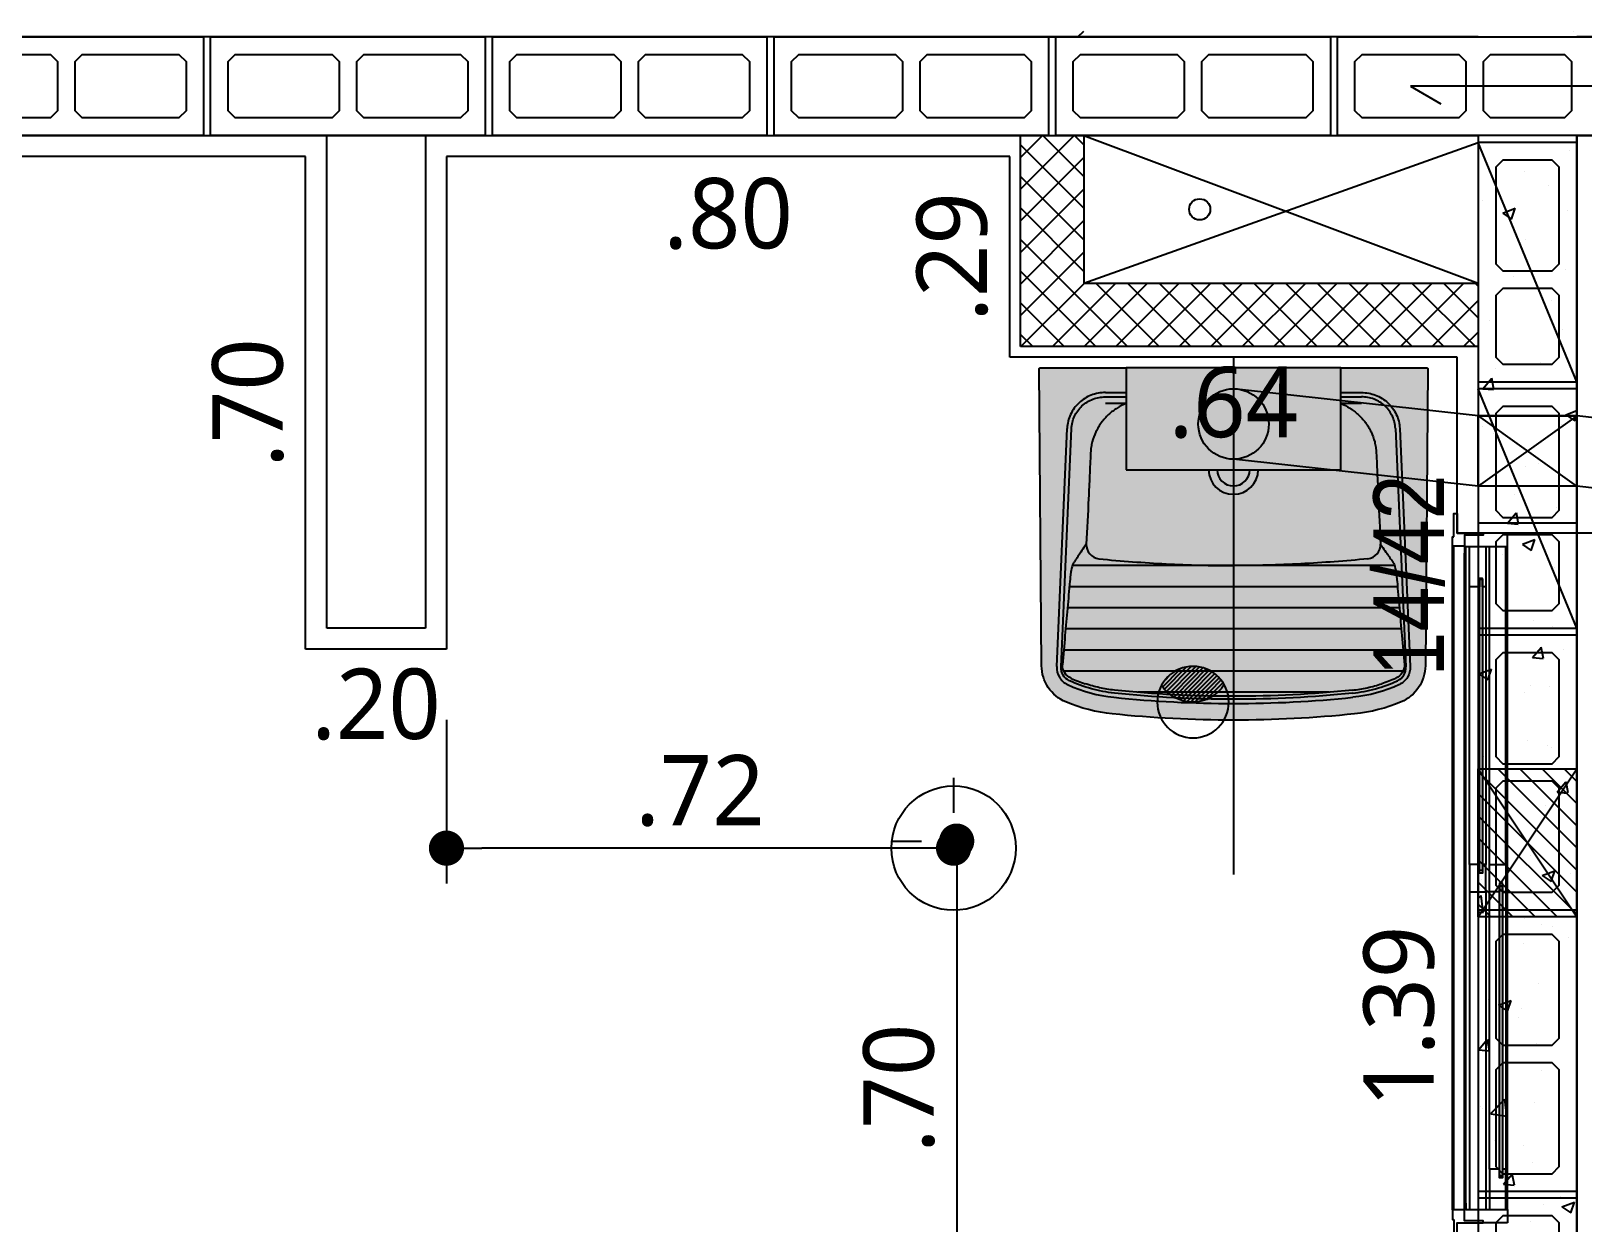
# Model space of a CAD drawing. Header units: millimetres. Extents: x -16.5 to 79.8, y -29.3 to 65.7.
# Drawn here: x 8.725 to 10.929, y -1.615 to 0.078 of the extents above; entities that cross this region are included whole.
import ezdxf

# ---------------------------------------------------------------- set-up
doc = ezdxf.new("R2010")
doc.units = ezdxf.units.MM
doc.header["$LTSCALE"] = 20
doc.header["$PDMODE"] = 35
doc.linetypes.add('HIDDEN', pattern=[0.375, 0.25, -0.125])
for name, color, linetype in [('00 - ARQ-STA - FOLHA', 5, 'Continuous'), ('ARQ-STA - COTAS_ALVENARIA', 1, 'Continuous'), ('ARQ-STA - JANELAS', 4, 'Continuous'), ('ARQ-STA - MOBILIÁRIO_GERAL', 251, 'Continuous'), ('ARQ-STA - REVESTIMENTOS', 4, 'Continuous'), ('ARQ-STA - SHAFTS_E_ENCHIMENTOS', 1, 'Continuous'), ('ARQ-STA - SHAFTS_E_ENCHIMENTOS_NOMENCLATURA', 1, 'Continuous'), ('ESTRUTURA - ARQ-STA - ALVENARIA_ESTRUTURAL', 5, 'Continuous'), ('ESTRUTURA - ARQ-STA - ALVENARIA_NÃO_ESTRUTURAL', 2, 'Continuous'), ('ESTRUTURA - ARQ-STA - BLOCOS_ESTRUTURAIS', 250, 'Continuous'), ('ESTRUTURA - ARQ-STA - DRYWALL', 1, 'Continuous'), ('ESTRUTURA - ARQ-STA - VIGAS', 4, 'HIDDEN'), ('HIDRÁULICA - ARQ-STA - HIDRÁULICA', 150, 'Continuous'), ('MS-L1A-3-ARQ-EXE-TOC-XREF-F02-TER-PLANTA-R00$0$ARQ-STA - JANELAS', 4, 'Continuous')]:
    doc.layers.add(name, color=color, linetype=linetype)
doc.styles.add('COTAS', font='segoeuil.ttf')
doc.styles.add('PADRÃO', font='ARIALN.TTF')
doc.dimstyles.new('ARQ-ALV 1-50', dxfattribs={"dimscale": 0.5, "dimtxt": 0.2, "dimasz": 0.1, "dimexe": 0.1, "dimexo": 0.2, "dimgap": 0.06, "dimtad": 1, "dimzin": 4, "dimdsep": 46, "dimtxsty": 'COTAS', "dimblk": 'DOT', "dimcen": 0.9, "dimclrd": 250, "dimclre": 250, "dimclrt": 1, "dimadec": 0, "dimazin": 0, "dimtfac": 1, "dimtix": 1, "dimtmove": 1, "dimatfit": 3, "dimldrblk": 'OPEN90', "dimfxl": 0, "dimarcsym": 0})

# ---------------------------------------------------------------- blocks, each defined once
blk = doc.blocks.new('MS - L1A - PRE - TOB - TIPO_1_AO_16 - MOBILIÁRIO - LAYOUT_GERAL')
at = {"layer": 'ARQ-STA - MOBILIÁRIO_GERAL'}
h = blk.add_hatch(color=255, dxfattribs=at)
h.dxf.hatch_style = 1
h.paths.add_polyline_path([(3330.3366, 1270.3879, 0.299367), (3330.3711, 1270.3364, 0.073835), (3330.4371, 1270.3195, 0.052168), (3330.7811, 1270.3195, 0.073835), (3330.8471, 1270.3364, 0.299367), (3330.8816, 1270.3879), (3330.8851, 1270.8092, 0.416631), (3330.883, 1270.8112), (3330.3352, 1270.8112, 0.416631), (3330.3331, 1270.8092)])
at = {"layer": 'ARQ-STA - MOBILIÁRIO_GERAL', "linetype": 'HIDDEN', "ltscale": 0.2}
blk.add_line((3330.6091, 1270.8262), (3330.6091, 1270.0912), dxfattribs=at)
at = {"layer": 'ARQ-STA - MOBILIÁRIO_GERAL'}
for p, q in [((3330.4273, 1270.776), (3330.4566, 1270.776)), ((3330.4273, 1270.7698), (3330.4566, 1270.7698)), ((3330.4273, 1270.7609), (3330.4566, 1270.7609)), ((3330.7616, 1270.776), (3330.7909, 1270.776)), ((3330.7616, 1270.7698), (3330.7909, 1270.7698)), ((3330.7616, 1270.7609), (3330.7909, 1270.7609)), ((3330.3582, 1270.3866), (3330.373, 1270.725)), ((3330.3643, 1270.3863), (3330.3791, 1270.7247)), ((3330.8391, 1270.7247), (3330.8539, 1270.3863)), ((3330.8452, 1270.725), (3330.86, 1270.3866)), ((3330.8379, 1270.5301), (3330.3803, 1270.5301)), ((3330.8421, 1270.5001), (3330.3761, 1270.5001)), ((3330.8448, 1270.4701), (3330.3734, 1270.4701)), ((3330.8474, 1270.4401), (3330.3708, 1270.4401)), ((3330.8501, 1270.4101), (3330.3681, 1270.4101)), ((3330.85, 1270.3801), (3330.3682, 1270.3801)), ((3330.7449, 1270.3501), (3330.4733, 1270.3501))]:
    blk.add_line(p, q, dxfattribs=at)
at = {"layer": 'ARQ-STA - MOBILIÁRIO_GERAL', "linetype": 'HIDDEN', "ltscale": 5}
for points in [[(3334.0766, 1271.0862), (3331.6723, 1271.0862, 0.198912), (3331.4956, 1271.013), (3331.2627, 1270.7801, -0.198912), (3331.1567, 1270.7362), (3331.0966, 1270.7428), (3330.9566, 1270.7428), (3330.6091, 1270.7813)], [(3334.0766, 1270.9862), (3331.6723, 1270.9862, 0.198912), (3331.5663, 1270.9423), (3331.3334, 1270.7094, -0.198912), (3331.1567, 1270.6362), (3331.0966, 1270.6428), (3330.9566, 1270.6428), (3330.6091, 1270.6813)]]:
    blk.add_lwpolyline(points, format="xyb", dxfattribs=at)
at = {"layer": 'ARQ-STA - MOBILIÁRIO_GERAL'}
blk.add_lwpolyline([(3330.7616, 1270.8112), (3330.8789, 1270.8112), (3330.883, 1270.8112, -0.416631), (3330.8851, 1270.8092), (3330.8816, 1270.3879, -0.299367), (3330.8471, 1270.3364, -0.073835), (3330.7811, 1270.3195, -0.052168), (3330.4371, 1270.3195, -0.073835), (3330.3711, 1270.3364, -0.299367), (3330.3366, 1270.3879), (3330.3331, 1270.8092, -0.416631), (3330.3352, 1270.8112), (3330.3393, 1270.8112), (3330.4566, 1270.8112)], format="xyb", dxfattribs=at)
at = {"layer": 'ARQ-STA - MOBILIÁRIO_GERAL', "linetype": 'HIDDEN', "ltscale": 0.2}
blk.add_lwpolyline([(3330.7616, 1270.8112), (3330.4566, 1270.8112), (3330.4566, 1270.6664), (3330.7616, 1270.6664)], close=True, dxfattribs=at)
blk.add_circle((3330.6092, 1270.7313), 0.05, dxfattribs=at)
at = {"layer": 'ARQ-STA - MOBILIÁRIO_GERAL'}
for radius, start, end in [(0.0352, 180.5225, 359.4775), (0.0233, 180.7913, 359.2087)]:
    blk.add_arc((3330.6091, 1270.6666), radius, start, end, dxfattribs=at)
for centre, major_axis, start_param, end_param in [((3330.4206, 1270.5598), (0.0171, -0.0116), 3.702014, 5.176402), ((3330.7976, 1270.5598), (-0.0171, -0.0116), 7.389968, 8.864356)]:
    blk.add_ellipse(centre, major_axis=major_axis, ratio=0.976387, start_param=start_param, end_param=end_param, dxfattribs=at)
at = {"layer": 'ARQ-STA - MOBILIÁRIO_GERAL', "extrusion": (0, 0, -1)}
for centre, major_axis, start_param, end_param in [((3330.3867, 1270.3884), (0.0174, -0.0111), 1.425261, 2.606198), ((3330.8315, 1270.3884), (-0.0174, -0.0111), -2.606198, -1.425261)]:
    blk.add_ellipse(centre, major_axis=major_axis, ratio=0.974341, start_param=start_param, end_param=end_param, dxfattribs=at)
at = {"layer": 'ARQ-STA - MOBILIÁRIO_GERAL'}
for points, knots in [([(3330.4273, 1270.776), (3330.4204, 1270.776), (3330.4135, 1270.7747), (3330.4008, 1270.7698), (3330.3948, 1270.7661), (3330.3873, 1270.7591), (3330.385, 1270.7565), (3330.381, 1270.7509), (3330.3792, 1270.748), (3330.3764, 1270.7418), (3330.3752, 1270.7385), (3330.3736, 1270.7318), (3330.3731, 1270.7284), (3330.373, 1270.725)], [0, 0, 0, 0, 0.25, 0.25, 0.5, 0.5, 0.625, 0.625, 0.75, 0.75, 0.875, 0.875, 1, 1, 1, 1]), ([(3330.3791, 1270.7247), (3330.3794, 1270.7308), (3330.3808, 1270.7368), (3330.3847, 1270.7451), (3330.3862, 1270.7477), (3330.3898, 1270.7526), (3330.3918, 1270.7549), (3330.3985, 1270.7611), (3330.4038, 1270.7644), (3330.4151, 1270.7687), (3330.4213, 1270.7698), (3330.4273, 1270.7698)], [0, 0, 0, 0, 0.25, 0.25, 0.375, 0.375, 0.5, 0.5, 0.75, 0.75, 1, 1, 1, 1]), ([(3330.4566, 1270.7603), (3330.4522, 1270.7585), (3330.448, 1270.7564), (3330.4397, 1270.7512), (3330.4355, 1270.7481), (3330.428, 1270.7411), (3330.4246, 1270.7373), (3330.4186, 1270.7292), (3330.4159, 1270.7247), (3330.4115, 1270.7155), (3330.4098, 1270.7107), (3330.4079, 1270.7033), (3330.4074, 1270.7008), (3330.4066, 1270.6957), (3330.4064, 1270.6931), (3330.4063, 1270.6905)], [0.2588876, 0.2588876, 0.2588876, 0.2588876, 0.375, 0.375, 0.5, 0.5, 0.625, 0.625, 0.75, 0.75, 0.875, 0.875, 0.9375, 0.9375, 1, 1, 1, 1]), ([(3330.7616, 1270.7603), (3330.766, 1270.7585), (3330.7702, 1270.7564), (3330.7786, 1270.7512), (3330.7827, 1270.7481), (3330.7902, 1270.7411), (3330.7936, 1270.7373), (3330.7996, 1270.7292), (3330.8023, 1270.7247), (3330.8067, 1270.7155), (3330.8084, 1270.7107), (3330.8103, 1270.7033), (3330.8108, 1270.7008), (3330.8116, 1270.6957), (3330.8118, 1270.6931), (3330.812, 1270.6905)], [0.2588876, 0.2588876, 0.2588876, 0.2588876, 0.375, 0.375, 0.5, 0.5, 0.625, 0.625, 0.75, 0.75, 0.875, 0.875, 0.9375, 0.9375, 1, 1, 1, 1]), ([(3330.7909, 1270.776), (3330.7978, 1270.776), (3330.8047, 1270.7747), (3330.8174, 1270.7698), (3330.8234, 1270.7661), (3330.8309, 1270.7591), (3330.8332, 1270.7565), (3330.8372, 1270.7509), (3330.839, 1270.748), (3330.8418, 1270.7418), (3330.843, 1270.7385), (3330.8446, 1270.7318), (3330.8451, 1270.7284), (3330.8452, 1270.725)], [0, 0, 0, 0, 0.25, 0.25, 0.5, 0.5, 0.625, 0.625, 0.75, 0.75, 0.875, 0.875, 1, 1, 1, 1]), ([(3330.8391, 1270.7247), (3330.8388, 1270.7308), (3330.8374, 1270.7368), (3330.8335, 1270.7451), (3330.832, 1270.7477), (3330.8284, 1270.7526), (3330.8264, 1270.7549), (3330.8197, 1270.7611), (3330.8144, 1270.7644), (3330.8059, 1270.7676), (3330.803, 1270.7685), (3330.7985, 1270.7693), (3330.797, 1270.7695), (3330.7939, 1270.7698), (3330.7924, 1270.7698), (3330.7909, 1270.7698)], [0, 0, 0, 0, 0.25, 0.25, 0.375, 0.375, 0.5, 0.5, 0.75, 0.75, 0.875, 0.875, 0.9375, 0.9375, 1, 1, 1, 1]), ([(3330.4063, 1270.6905), (3330.4058, 1270.6797), (3330.4053, 1270.6689), (3330.4044, 1270.6472), (3330.4039, 1270.6364), (3330.4024, 1270.6039), (3330.4013, 1270.5822), (3330.4001, 1270.5607)], [0, 0, 0, 0, 0.25, 0.25, 0.5, 0.5, 1, 1, 1, 1]), ([(3330.812, 1270.6905), (3330.8124, 1270.6797), (3330.8129, 1270.6689), (3330.8139, 1270.6472), (3330.8143, 1270.6364), (3330.8158, 1270.6039), (3330.8169, 1270.5822), (3330.8181, 1270.5607)], [0, 0, 0, 0, 0.25, 0.25, 0.5, 0.5, 1, 1, 1, 1]), ([(3330.4001, 1270.5607), (3330.3995, 1270.5598), (3330.3988, 1270.5588), (3330.3963, 1270.555), (3330.3944, 1270.5522), (3330.3896, 1270.5451), (3330.3867, 1270.5408), (3330.3831, 1270.5355), (3330.3823, 1270.5343), (3330.3815, 1270.5332)], [0, 0, 0, 0, 0.10177, 0.10177, 0.411463, 0.411463, 0.876003, 0.876003, 1, 1, 1, 1]), ([(3330.8181, 1270.5607), (3330.8187, 1270.5598), (3330.8194, 1270.5588), (3330.8219, 1270.555), (3330.8238, 1270.5522), (3330.8286, 1270.5451), (3330.8315, 1270.5408), (3330.8352, 1270.5355), (3330.8359, 1270.5343), (3330.8367, 1270.5332)], [0, 0, 0, 0, 0.10177, 0.10177, 0.411463, 0.411463, 0.876003, 0.876003, 1, 1, 1, 1]), ([(3330.4182, 1270.5397), (3330.45, 1270.5367), (3330.4818, 1270.5343), (3330.5453, 1270.5309), (3330.5772, 1270.5301), (3330.6091, 1270.5301)], [0, 0, 0, 0, 0.5, 0.5, 1, 1, 1, 1]), ([(3330.8, 1270.5397), (3330.7682, 1270.5367), (3330.7365, 1270.5343), (3330.6729, 1270.5309), (3330.641, 1270.5301), (3330.6091, 1270.5301)], [0, 0, 0, 0, 0.5, 0.5, 1, 1, 1, 1]), ([(3330.3815, 1270.5332), (3330.3802, 1270.5304), (3330.3794, 1270.5273), (3330.3783, 1270.5211), (3330.378, 1270.5187), (3330.3774, 1270.5136), (3330.3771, 1270.5108), (3330.3768, 1270.5079)], [0, 0, 0, 0, 0.5, 0.5, 0.75, 0.75, 1, 1, 1, 1]), ([(3330.8367, 1270.5332), (3330.838, 1270.5304), (3330.8388, 1270.5273), (3330.8399, 1270.5211), (3330.8402, 1270.5187), (3330.8409, 1270.5136), (3330.8412, 1270.5108), (3330.8414, 1270.5079)], [0, 0, 0, 0, 0.5, 0.5, 0.75, 0.75, 1, 1, 1, 1]), ([(3330.3768, 1270.5079), (3330.3757, 1270.4951), (3330.3745, 1270.4823), (3330.3734, 1270.4695), (3330.3734, 1270.4694), (3330.3722, 1270.4565), (3330.3711, 1270.4437), (3330.3699, 1270.4308)], [0, 0, 0, 0, 0.497868, 0.497868, 0.5, 0.5, 1, 1, 1, 1]), ([(3330.8414, 1270.5079), (3330.8426, 1270.4951), (3330.8437, 1270.4823), (3330.8448, 1270.4695), (3330.8448, 1270.4694), (3330.846, 1270.4565), (3330.8471, 1270.4437), (3330.8483, 1270.4308)], [0, 0, 0, 0, 0.497868, 0.497868, 0.5, 0.5, 1, 1, 1, 1]), ([(3330.3582, 1270.3866), (3330.358, 1270.3813), (3330.3593, 1270.376), (3330.3647, 1270.367), (3330.3687, 1270.3633), (3330.3735, 1270.3611)], [0, 0, 0, 0, 0.5, 0.5, 1, 1, 1, 1]), ([(3330.3761, 1270.3666), (3330.3723, 1270.3683), (3330.3692, 1270.3711), (3330.3651, 1270.3781), (3330.3641, 1270.3822), (3330.3643, 1270.3863)], [0, 0, 0, 0, 0.5, 0.5, 1, 1, 1, 1]), ([(3330.8422, 1270.3666), (3330.8459, 1270.3683), (3330.849, 1270.3711), (3330.8531, 1270.3781), (3330.8541, 1270.3822), (3330.8539, 1270.3863)], [0, 0, 0, 0, 0.5, 0.5, 1, 1, 1, 1]), ([(3330.86, 1270.3866), (3330.8603, 1270.3813), (3330.8589, 1270.376), (3330.8535, 1270.367), (3330.8495, 1270.3633), (3330.8447, 1270.3611)], [0, 0, 0, 0, 0.5, 0.5, 1, 1, 1, 1]), ([(3330.4401, 1270.349), (3330.429, 1270.3501), (3330.418, 1270.3522), (3330.3966, 1270.3581), (3330.3862, 1270.3619), (3330.3761, 1270.3666)], [0, 0, 0, 0, 0.5, 0.5, 1, 1, 1, 1]), ([(3330.4401, 1270.3532), (3330.433, 1270.354), (3330.426, 1270.3551), (3330.4121, 1270.3581), (3330.4053, 1270.36), (3330.3986, 1270.3623)], [0, 0, 0, 0, 0.5, 0.5, 1, 1, 1, 1]), ([(3330.7781, 1270.349), (3330.7893, 1270.3501), (3330.8002, 1270.3522), (3330.8216, 1270.3581), (3330.832, 1270.3619), (3330.8422, 1270.3666)], [0, 0, 0, 0, 0.5, 0.5, 1, 1, 1, 1]), ([(3330.7781, 1270.3532), (3330.7852, 1270.354), (3330.7922, 1270.3551), (3330.8061, 1270.3581), (3330.8129, 1270.36), (3330.8196, 1270.3623)], [0, 0, 0, 0, 0.5, 0.5, 1, 1, 1, 1]), ([(3330.7781, 1270.3532), (3330.7219, 1270.3474), (3330.6654, 1270.3444), (3330.5526, 1270.3444), (3330.4963, 1270.3474), (3330.4401, 1270.3532)], [0, 0, 0, 0, 0.5, 0.5, 1, 1, 1, 1]), ([(3330.7781, 1270.349), (3330.722, 1270.3431), (3330.6655, 1270.3402), (3330.5527, 1270.3402), (3330.4963, 1270.3431), (3330.4401, 1270.349)], [0, 0, 0, 0, 0.5, 0.5, 1, 1, 1, 1])]:
    blk.add_open_spline(points, degree=3, knots=knots, dxfattribs=at)
for points in [[(3330.3699, 1270.4308), (3330.3687, 1270.4169), (3330.3675, 1270.4031), (3330.3662, 1270.3893)], [(3330.8483, 1270.4308), (3330.8495, 1270.4169), (3330.8508, 1270.4031), (3330.852, 1270.3893)], [(3330.3735, 1270.3611), (3330.3945, 1270.3514), (3330.4165, 1270.3454), (3330.4394, 1270.343)], [(3330.3785, 1270.3699), (3330.3851, 1270.367), (3330.3918, 1270.3645), (3330.3986, 1270.3623)], [(3330.8447, 1270.3611), (3330.8237, 1270.3514), (3330.8017, 1270.3454), (3330.7788, 1270.343)], [(3330.8397, 1270.3699), (3330.8331, 1270.367), (3330.8264, 1270.3645), (3330.8196, 1270.3623)], [(3330.4394, 1270.343), (3330.5526, 1270.3312), (3330.6657, 1270.3312), (3330.7788, 1270.343)]]:
    blk.add_open_spline(points, degree=3, dxfattribs=at)
blk = doc.blocks.new('_HIDRÁULICA - RALO_SECO')
at = {"layer": 'HIDRÁULICA - ARQ-STA - HIDRÁULICA'}
for p, q in [((0.0006, 0.0037), (0.0342, 0.0373)), ((0.0019, 0.0112), (0.0307, 0.0399)), ((0.0031, 0), (0.0372, 0.0341)), ((0.0042, 0.0197), (0.0271, 0.0426)), ((0.0093, 0), (0.0399, 0.0307)), ((0.0155, 0), (0.0427, 0.0272)), ((0.0217, 0), (0.0449, 0.0232)), ((0.0278, 0), (0.0467, 0.0189)), ((0.034, 0), (0.0485, 0.0145)), ((0.0402, 0), (0.0495, 0.0093)), ((0.0464, 0), (0.0503, 0.0039)), ((0.0004, -0.0026), (0.0031, 0)), ((0.0013, -0.0079), (0.0093, 0)), ((0.0022, -0.0132), (0.0155, 0)), ((0.0034, -0.0182), (0.0217, 0)), ((0.0056, -0.0222), (0.0278, 0)), ((0.0078, -0.0262), (0.034, 0)), ((0.01, -0.0302), (0.0402, 0)), ((0.0126, -0.0338), (0.0464, 0)), ((0.0158, -0.0368), (0.0505, -0.0021)), ((0.0191, -0.0397), (0.0496, -0.0092)), ((0.0223, -0.0426), (0.0471, -0.0178)), ((0.0327, -0.0384), (0.0379, -0.0333))]:
    blk.add_line(p, q, dxfattribs=at)
blk.add_circle((0, 0), 0.0508, dxfattribs=at)
blk.add_arc((0.0528, 0), 0.0528, 122.4906, 237.5094, dxfattribs=at)
blk = doc.blocks.new('_Dot')
at = {"color": 0, "linetype": 'ByBlock', "lineweight": -2}
blk.add_line((-0.5, 0), (-1, 0), dxfattribs=at)
at = {"color": 0, "linetype": 'ByBlock', "const_width": 0.5}
blk.add_lwpolyline([(-0.25, 0, 1), (0.25, 0, 1)], format="xyb", close=True, dxfattribs=at)
blk = doc.blocks.new('*D565')
at = {"layer": '00 - ARQ-STA - FOLHA', "color": 250, "lineweight": -2, "transparency": 16777216}
for p, q in [((9.3149, -0.9), (9.3149, -1.1325)), ((10.035, -0.9825), (10.035, -1.0325)), ((9.985, -1.0825), (9.3649, -1.0825))]:
    blk.add_line(p, q, dxfattribs=at)
at = {"layer": 'Defpoints', "color": 0, "transparency": 16777216}
for p in [(9.3149, -0.8), (9.3149, -1.0825), (10.035, -1.0825)]:
    blk.add_point(p, dxfattribs=at)
at = {"layer": '00 - ARQ-STA - FOLHA', "color": 250, "lineweight": -2, "transparency": 16777216, "xscale": 0.05, "yscale": 0.05, "zscale": 0.05, "rotation": 180}
blk.add_blockref('_Dot', (9.3149, -1.0825), dxfattribs=at)
at = {"layer": '00 - ARQ-STA - FOLHA', "color": 250, "lineweight": -2, "transparency": 16777216, "xscale": 0.05, "yscale": 0.05, "zscale": 0.05}
blk.add_blockref('_Dot', (10.035, -1.0825), dxfattribs=at)
at = {"layer": '00 - ARQ-STA - FOLHA', "color": 1, "transparency": 16777216, "insert": (9.6749, -1.0011), "char_height": 0.1, "attachment_point": 5, "style": 'COTAS'}
blk.add_mtext('.72', dxfattribs=at)
blk = doc.blocks.new('_Open90')
at = {"color": 0, "linetype": 'ByBlock', "lineweight": -2}
for p, q in [((-0.5, 0.5), (0, 0)), ((0, 0), (-1, 0)), ((0, 0), (-0.5, -0.5))]:
    blk.add_line(p, q, dxfattribs=at)
blk = doc.blocks.new('*D566')
at = {"layer": '00 - ARQ-STA - FOLHA', "color": 250, "lineweight": -2, "transparency": 16777216}
for p, q in [((9.9475, -1.0725), (9.9894, -1.0725)), ((10.0394, -1.1225), (10.0394, -1.725)), ((9.4149, -1.775), (10.0894, -1.775))]:
    blk.add_line(p, q, dxfattribs=at)
at = {"layer": 'Defpoints', "color": 0, "transparency": 16777216}
for p in [(10.0475, -1.0725), (9.3149, -1.775), (10.0394, -1.775)]:
    blk.add_point(p, dxfattribs=at)
at = {"layer": '00 - ARQ-STA - FOLHA', "color": 250, "lineweight": -2, "transparency": 16777216, "xscale": 0.05, "yscale": 0.05, "zscale": 0.05}
for p, rotation in [((10.0394, -1.0725), 90), ((10.0394, -1.775), 270)]:
    blk.add_blockref('_Dot', p, dxfattribs=dict(at, rotation=rotation))
at = {"layer": '00 - ARQ-STA - FOLHA', "color": 1, "transparency": 16777216, "insert": (9.9577, -1.4238), "char_height": 0.1, "attachment_point": 5, "rotation": 90, "style": 'COTAS'}
blk.add_mtext('.70', dxfattribs=at)

msp = doc.modelspace()

# ---------------------------------------------------------------- hatches: boundary and pattern name
at = {"layer": 'ARQ-STA - JANELAS', "true_color": 0xaeeae5}
h = msp.add_hatch(color=254, dxfattribs=at)
h.dxf.hatch_style = 1
h.paths.add_polyline_path([(10.8103, -1.5482), (10.8103, -1.136), (10.8143, -1.136), (10.8143, -1.5482)])
h.paths.add_polyline_path([(10.782, -1.1144), (10.782, -0.7004), (10.786, -0.7004), (10.786, -1.1144)])
at = {"layer": 'MS-L1A-3-ARQ-EXE-TOC-XREF-F02-TER-PLANTA-R00$0$ARQ-STA - JANELAS'}
h = msp.add_hatch(dxfattribs=at)
h.set_pattern_fill('ANSI31', color=10, scale=0.007, angle=90)
h.set_pattern_definition([(135, (10.849965, -1.074974), (-0.0157154, -0.0157154), [])])
h.paths.add_polyline_path([(10.92, -0.97), (10.92, -1.18), (10.78, -1.18), (10.78, -0.97)])

# ---------------------------------------------------------------- linework, layer by layer
at = {"layer": '00 - ARQ-STA - FOLHA', "color": 32, "true_color": 0xcd6928}
msp.add_circle((10.035, -1.0825), 0.0883, dxfattribs=at)
at = {"layer": 'ARQ-STA - JANELAS', "color": 1}
for points in [[(10.7454, -0.6401), (10.7454, -0.607), (10.7499, -0.607), (10.7499, -0.635), (10.7871, -0.635), (10.7871, -0.638), (10.7607, -0.638), (10.7607, -0.6536), (10.7433, -0.6536), (10.7433, -0.6401)], [(10.7908, -1.1444), (10.7908, -1.1057), (10.786, -1.1057), (10.786, -1.1179), (10.782, -1.1179), (10.782, -1.1057), (10.7677, -1.1057), (10.7677, -1.1444)], [(10.7454, -1.6099), (10.7454, -1.6431), (10.7499, -1.6431), (10.7499, -1.615), (10.7871, -1.615), (10.7871, -1.612), (10.7607, -1.612), (10.7607, -1.5965), (10.7433, -1.5965), (10.7433, -1.6099)]]:
    msp.add_lwpolyline(points, close=True, dxfattribs=at)
for points in [[(10.8215, -0.635), (10.7871, -0.635), (10.7871, -0.638), (10.7607, -0.638), (10.7607, -0.6632), (10.7623, -0.6632), (10.7623, -0.6541), (10.8215, -0.6541), (10.8215, -0.635)], [(10.7908, -0.6541), (10.7908, -0.7114), (10.786, -0.7114), (10.786, -0.6992), (10.782, -0.6992), (10.782, -0.7114), (10.7677, -0.7114), (10.7677, -0.6541)], [(10.8215, -1.615), (10.7871, -1.615), (10.7871, -1.612), (10.7607, -1.612), (10.7607, -1.5868), (10.7623, -1.5868), (10.7623, -1.596), (10.8215, -1.596), (10.8215, -1.615)]]:
    msp.add_lwpolyline(points, dxfattribs=at)
at = {"layer": 'ARQ-STA - JANELAS', "color": 250}
for points in [[(10.7433, -1.5965), (10.7433, -0.6536)], [(10.7454, -1.5965), (10.7454, -0.6536)], [(10.8215, -1.596), (10.8215, -0.6541)], [(10.7607, -1.5868), (10.7607, -0.6632)], [(10.7623, -1.5868), (10.7623, -0.6632)], [(10.7677, -1.1057), (10.7677, -0.7114)], [(10.7908, -0.7114), (10.7908, -1.1057)]]:
    msp.add_lwpolyline(points, dxfattribs=at)
at = {"layer": 'ARQ-STA - JANELAS', "color": 250, "linetype": 'HIDDEN', "ltscale": 0.25, "elevation": -0.0726}
for points in [[(10.7961, -1.1057), (10.7961, -0.6541)], [(10.8192, -1.1057), (10.8192, -0.6541)]]:
    msp.add_lwpolyline(points, dxfattribs=at)
at = {"layer": 'ARQ-STA - JANELAS', "color": 250}
msp.add_lwpolyline([(10.782, -1.1144), (10.782, -0.7004), (10.786, -0.7004), (10.786, -1.1144)], close=True, dxfattribs=at)
at = {"layer": 'ARQ-STA - JANELAS', "color": 1, "elevation": -0.0726}
msp.add_lwpolyline([(10.8192, -1.1057), (10.8192, -1.1444), (10.8143, -1.1444), (10.8143, -1.1321), (10.8103, -1.1321), (10.8103, -1.1444), (10.7961, -1.1444), (10.7961, -1.1057)], close=True, dxfattribs=at)
at = {"layer": 'ARQ-STA - JANELAS', "color": 250, "linetype": 'HIDDEN', "ltscale": 0.25}
for points in [[(10.7677, -1.1444), (10.7677, -1.596)], [(10.7908, -1.1444), (10.7908, -1.596)]]:
    msp.add_lwpolyline(points, dxfattribs=at)
at = {"layer": 'ARQ-STA - JANELAS', "color": 250, "elevation": -0.0726}
for points in [[(10.7961, -1.5386), (10.7961, -1.1444)], [(10.8192, -1.1444), (10.8192, -1.5386)]]:
    msp.add_lwpolyline(points, dxfattribs=at)
msp.add_lwpolyline([(10.8103, -1.5482), (10.8103, -1.136), (10.8143, -1.136), (10.8143, -1.5482)], close=True, dxfattribs=at)
at = {"layer": 'ARQ-STA - JANELAS', "color": 1, "elevation": -0.0726}
msp.add_lwpolyline([(10.8192, -1.596), (10.8192, -1.5386), (10.8143, -1.5386), (10.8143, -1.5509), (10.8103, -1.5509), (10.8103, -1.5386), (10.7961, -1.5386), (10.7961, -1.596)], dxfattribs=at)
at = {"layer": 'ARQ-STA - REVESTIMENTOS'}
for p, q in [((9.1149, -0.1), (5.4199, -0.1)), ((9.1149, -0.8), (9.1149, -0.1)), ((10.1149, -0.1), (9.3149, -0.1)), ((9.3149, -0.1), (9.3149, -0.8)), ((10.1149, -0.385), (10.1149, -0.1)), ((10.7499, -0.385), (10.1149, -0.385)), ((10.7499, -0.635), (10.7499, -0.385)), ((10.9498, -0.635), (10.7499, -0.635)), ((10.7799, -0.62), (10.7799, -0.635)), ((10.9199, -0.62), (10.9199, -0.635)), ((9.3149, -0.8), (9.1149, -0.8))]:
    msp.add_line(p, q, dxfattribs=at)
at = {"layer": 'ARQ-STA - SHAFTS_E_ENCHIMENTOS'}
for p, q in [((10.13, 0.07), (10.22, 0.07)), ((10.13, -0.37), (10.13, -0.07)), ((10.13, -0.07), (10.22, -0.07)), ((10.22, -0.07), (10.22, -0.28)), ((10.22, -0.28), (10.7799, -0.28)), ((10.7799, -0.28), (10.7799, -0.37)), ((10.7799, -0.37), (10.13, -0.37))]:
    msp.add_line(p, q, dxfattribs=at)
at = {"layer": 'ARQ-STA - SHAFTS_E_ENCHIMENTOS', "color": 4}
for p, q in [((10.22, -0.07), (10.7799, -0.28)), ((10.22, -0.28), (10.78, -0.08))]:
    msp.add_line(p, q, dxfattribs=at)
at = {"layer": 'ARQ-STA - SHAFTS_E_ENCHIMENTOS', "color": 240, "true_color": 0xed1f24}
for p, q in [((10.78, -0.4681), (10.9196, -0.5681)), ((10.78, -0.5683), (10.78, -0.4683)), ((10.78, -0.4683), (10.92, -0.4683)), ((10.92, -0.4683), (10.78, -0.5683)), ((10.92, -0.4683), (10.92, -0.5681)), ((10.92, -0.5683), (10.78, -0.5683))]:
    msp.add_line(p, q, dxfattribs=at)
at = {"layer": 'ARQ-STA - SHAFTS_E_ENCHIMENTOS_NOMENCLATURA', "color": 4}
msp.add_circle((10.3845, -0.175), 0.015, dxfattribs=at)
at = {"layer": 'ESTRUTURA - ARQ-STA - ALVENARIA_ESTRUTURAL'}
for p, q in [((10.78, 0.07), (5.42, 0.07)), ((13.43, 0.07), (10.92, 0.07)), ((5.42, -0.07), (10.78, -0.07)), ((10.78, -0.07), (10.78, -0.6201)), ((10.92, -0.6201), (10.92, -0.07)), ((10.92, -0.07), (13.43, -0.07)), ((10.78, -0.6201), (10.92, -0.6201))]:
    msp.add_line(p, q, dxfattribs=at)
at = {"layer": 'ESTRUTURA - ARQ-STA - ALVENARIA_NÃO_ESTRUTURAL'}
for p, q in [((9.1449, 0.07), (9.2849, 0.07)), ((9.1449, -0.7699), (9.1449, -0.0699)), ((9.1449, -0.0699), (9.2849, -0.0699)), ((9.2849, -0.0699), (9.2849, -0.7699)), ((9.2849, -0.7699), (9.1449, -0.7699))]:
    msp.add_line(p, q, dxfattribs=at)
at = {"layer": 'ESTRUTURA - ARQ-STA - BLOCOS_ESTRUTURAIS'}
for p, q in [((11.0162, 0), (10.6837, 0)), ((10.6837, 0), (10.727, -0.025)), ((10.92, -0.42), (10.78, -0.08)), ((10.92, -0.77), (10.78, -0.43))]:
    msp.add_line(p, q, dxfattribs=at)
for points in [[(8.58, 0.07), (8.97, 0.07), (8.97, -0.07), (8.58, -0.07), (8.58, 0.07)], [(8.98, 0.07), (9.37, 0.07), (9.37, -0.07), (8.98, -0.07), (8.98, 0.07)], [(9.38, 0.07), (9.77, 0.07), (9.77, -0.07), (9.38, -0.07), (9.38, 0.07)], [(9.78, 0.07), (10.17, 0.07), (10.17, -0.07), (9.78, -0.07), (9.78, 0.07)], [(10.18, 0.07), (10.57, 0.07), (10.57, -0.07), (10.18, -0.07), (10.18, 0.07)], [(10.58, 0.07), (11.12, 0.07), (11.12, -0.07), (10.58, -0.07), (10.58, 0.07)], [(8.605, 0.035), (8.615, 0.045), (8.7525, 0.045), (8.7625, 0.035), (8.7625, -0.035), (8.7525, -0.045), (8.615, -0.045), (8.605, -0.035), (8.605, 0.035)], [(8.7875, 0.035), (8.7975, 0.045), (8.935, 0.045), (8.945, 0.035), (8.945, -0.035), (8.935, -0.045), (8.7975, -0.045), (8.7875, -0.035), (8.7875, 0.035)], [(9.005, 0.035), (9.015, 0.045), (9.1525, 0.045), (9.1625, 0.035), (9.1625, -0.035), (9.1525, -0.045), (9.015, -0.045), (9.005, -0.035), (9.005, 0.035)], [(9.1875, 0.035), (9.1975, 0.045), (9.335, 0.045), (9.345, 0.035), (9.345, -0.035), (9.335, -0.045), (9.1975, -0.045), (9.1875, -0.035), (9.1875, 0.035)], [(9.405, 0.035), (9.415, 0.045), (9.5525, 0.045), (9.5625, 0.035), (9.5625, -0.035), (9.5525, -0.045), (9.415, -0.045), (9.405, -0.035), (9.405, 0.035)], [(9.5875, 0.035), (9.5975, 0.045), (9.735, 0.045), (9.745, 0.035), (9.745, -0.035), (9.735, -0.045), (9.5975, -0.045), (9.5875, -0.035), (9.5875, 0.035)], [(9.805, 0.035), (9.815, 0.045), (9.9525, 0.045), (9.9625, 0.035), (9.9625, -0.035), (9.9525, -0.045), (9.815, -0.045), (9.805, -0.035), (9.805, 0.035)], [(9.9875, 0.035), (9.9975, 0.045), (10.135, 0.045), (10.145, 0.035), (10.145, -0.035), (10.135, -0.045), (9.9975, -0.045), (9.9875, -0.035), (9.9875, 0.035)], [(10.205, 0.035), (10.215, 0.045), (10.3525, 0.045), (10.3625, 0.035), (10.3625, -0.035), (10.3525, -0.045), (10.215, -0.045), (10.205, -0.035), (10.205, 0.035)], [(10.3875, 0.035), (10.3975, 0.045), (10.535, 0.045), (10.545, 0.035), (10.545, -0.035), (10.535, -0.045), (10.3975, -0.045), (10.3875, -0.035), (10.3875, 0.035)], [(10.605, 0.035), (10.615, 0.045), (10.7525, 0.045), (10.7625, 0.035), (10.7625, -0.035), (10.7525, -0.045), (10.615, -0.045), (10.605, -0.035), (10.605, 0.035)], [(10.7875, 0.035), (10.7975, 0.045), (10.9025, 0.045), (10.9125, 0.035), (10.9125, -0.035), (10.9025, -0.045), (10.7975, -0.045), (10.7875, -0.035), (10.7875, 0.035)], [(10.92, -0.42), (10.92, -0.08), (10.78, -0.08), (10.78, -0.42), (10.92, -0.42)], [(10.885, -0.2625), (10.895, -0.2525), (10.895, -0.115), (10.885, -0.105), (10.815, -0.105), (10.805, -0.115), (10.805, -0.2525), (10.815, -0.2625), (10.885, -0.2625)], [(10.885, -0.395), (10.895, -0.385), (10.895, -0.2975), (10.885, -0.2875), (10.815, -0.2875), (10.805, -0.2975), (10.805, -0.385), (10.815, -0.395), (10.885, -0.395)], [(10.92, -0.77), (10.92, -0.43), (10.78, -0.43), (10.78, -0.77), (10.92, -0.77)], [(10.885, -0.6125), (10.895, -0.6025), (10.895, -0.465), (10.885, -0.455), (10.815, -0.455), (10.805, -0.465), (10.805, -0.6025), (10.815, -0.6125), (10.885, -0.6125)], [(10.885, -0.745), (10.895, -0.735), (10.895, -0.6475), (10.885, -0.6375), (10.815, -0.6375), (10.805, -0.6475), (10.805, -0.735), (10.815, -0.745), (10.885, -0.745)], [(10.78, -0.78), (10.78, -1.17), (10.92, -1.17), (10.92, -0.78), (10.78, -0.78)], [(10.815, -0.805), (10.805, -0.815), (10.805, -0.9525), (10.815, -0.9625), (10.885, -0.9625), (10.895, -0.9525), (10.895, -0.815), (10.885, -0.805), (10.815, -0.805)], [(10.815, -0.9875), (10.805, -0.9975), (10.805, -1.135), (10.815, -1.145), (10.885, -1.145), (10.895, -1.135), (10.895, -0.9975), (10.885, -0.9875), (10.815, -0.9875)], [(10.78, -1.18), (10.78, -1.57), (10.92, -1.57), (10.92, -1.18), (10.78, -1.18)], [(10.815, -1.205), (10.805, -1.215), (10.805, -1.3525), (10.815, -1.3625), (10.885, -1.3625), (10.895, -1.3525), (10.895, -1.215), (10.885, -1.205), (10.815, -1.205)], [(10.815, -1.3875), (10.805, -1.3975), (10.805, -1.535), (10.815, -1.545), (10.885, -1.545), (10.895, -1.535), (10.895, -1.3975), (10.885, -1.3875), (10.815, -1.3875)], [(10.78, -1.58), (10.78, -1.97), (10.92, -1.97), (10.92, -1.58), (10.78, -1.58)], [(10.815, -1.605), (10.805, -1.615), (10.805, -1.7525), (10.815, -1.7625), (10.885, -1.7625), (10.895, -1.7525), (10.895, -1.615), (10.885, -1.605), (10.815, -1.605)]]:
    msp.add_lwpolyline(points, dxfattribs=at)
at = {"layer": 'ESTRUTURA - ARQ-STA - DRYWALL', "color": 252, "linetype": 'Continuous'}
for p, q in [((10.2115, 0.07), (10.2199, 0.0784)), ((10.1299, -0.1014), (10.1613, -0.07)), ((10.1299, -0.1463), (10.2062, -0.07)), ((10.2199, -0.1732), (10.1299, -0.0832)), ((10.2199, -0.1283), (10.1616, -0.07)), ((10.2199, -0.0834), (10.2065, -0.07)), ((10.1299, -0.1912), (10.2199, -0.1012)), ((10.2199, -0.2181), (10.1299, -0.1281)), ((10.1299, -0.2361), (10.2199, -0.1461)), ((10.2199, -0.263), (10.1299, -0.173)), ((10.1299, -0.281), (10.2199, -0.191)), ((10.282, -0.37), (10.1299, -0.2179)), ((10.1299, -0.3259), (10.2199, -0.2359)), ((10.2371, -0.37), (10.1299, -0.2628)), ((10.1307, -0.37), (10.2207, -0.28)), ((10.1756, -0.37), (10.2656, -0.28)), ((10.2205, -0.37), (10.3105, -0.28)), ((10.3269, -0.37), (10.2369, -0.28)), ((10.2654, -0.37), (10.3554, -0.28)), ((10.3718, -0.37), (10.2818, -0.28)), ((10.3103, -0.37), (10.4003, -0.28)), ((10.4167, -0.37), (10.3267, -0.28)), ((10.3552, -0.37), (10.4452, -0.28)), ((10.4616, -0.37), (10.3716, -0.28)), ((10.4001, -0.37), (10.4901, -0.28)), ((10.5065, -0.37), (10.4165, -0.28)), ((10.445, -0.37), (10.535, -0.28)), ((10.5514, -0.37), (10.4614, -0.28)), ((10.4899, -0.37), (10.5799, -0.28)), ((10.5963, -0.37), (10.5063, -0.28)), ((10.5348, -0.37), (10.6248, -0.28)), ((10.6412, -0.37), (10.5512, -0.28)), ((10.5797, -0.37), (10.6697, -0.28)), ((10.6861, -0.37), (10.5961, -0.28)), ((10.6246, -0.37), (10.7146, -0.28)), ((10.731, -0.37), (10.641, -0.28)), ((10.6695, -0.37), (10.7595, -0.28)), ((10.7759, -0.37), (10.6859, -0.28)), ((10.7799, -0.329), (10.7308, -0.28)), ((10.7799, -0.2841), (10.7757, -0.28)), ((10.1922, -0.37), (10.1299, -0.3077)), ((10.7144, -0.37), (10.7799, -0.3045)), ((10.1473, -0.37), (10.1299, -0.3526)), ((10.7593, -0.37), (10.7799, -0.3494))]:
    msp.add_line(p, q, dxfattribs=at)
at = {"layer": 'ESTRUTURA - ARQ-STA - VIGAS', "color": 1}
for p, q in [((10.7799, 0.07), (10.9199, 0.07)), ((10.9199, 0.07), (13.4299, 0.07))]:
    msp.add_line(p, q, dxfattribs=at)
at = {"layer": 'ESTRUTURA - ARQ-STA - VIGAS', "color": 74, "linetype": 'Continuous'}
for p, q in [((10.9157, 0.0775), (10.9157, 0.0775)), ((10.7812, -0.1079), (10.7812, -0.1079)), ((10.9095, -0.0916), (10.9095, -0.0916)), ((10.8451, -0.1217), (10.8451, -0.1217)), ((10.8793, -0.1411), (10.8793, -0.1411)), ((10.7866, -0.1624), (10.7866, -0.1624)), ((10.8148, -0.1802), (10.8326, -0.1734)), ((10.8274, -0.1887), (10.8326, -0.1734)), ((10.9064, -0.1762), (10.9064, -0.1762)), ((10.8148, -0.1802), (10.8274, -0.1887)), ((10.8475, -0.2182), (10.8475, -0.2182)), ((10.9033, -0.2607), (10.9033, -0.2607)), ((10.8299, -0.2709), (10.8299, -0.2709)), ((10.8719, -0.3009), (10.8719, -0.3009)), ((10.8834, -0.305), (10.8834, -0.305)), ((10.7964, -0.3325), (10.7964, -0.3325)), ((10.9002, -0.3453), (10.9002, -0.3453)), ((10.8687, -0.3927), (10.8687, -0.3927)), ((10.7865, -0.4297), (10.7987, -0.4151)), ((10.802, -0.4309), (10.7991, -0.415)), ((10.8051, -0.4011), (10.8051, -0.4011)), ((10.9149, -0.4057), (10.9149, -0.4057)), ((10.7865, -0.4297), (10.8017, -0.431)), ((10.8971, -0.4298), (10.8971, -0.4298)), ((10.9046, -0.4667), (10.9199, -0.4608)), ((10.7859, -0.4841), (10.7859, -0.4841)), ((10.898, -0.4802), (10.898, -0.4802)), ((10.9046, -0.4667), (10.9172, -0.4752)), ((10.9172, -0.4752), (10.9199, -0.4672)), ((10.8018, -0.4929), (10.8018, -0.4929)), ((10.894, -0.5144), (10.894, -0.5144)), ((10.8468, -0.5399), (10.8468, -0.5399)), ((10.8655, -0.5355), (10.8655, -0.5355)), ((10.7834, -0.5639), (10.7834, -0.5639)), ((10.919, -0.5696), (10.919, -0.5696)), ((10.8312, -0.5804), (10.8312, -0.5804)), ((10.8217, -0.6207), (10.834, -0.6061)), ((10.8373, -0.622), (10.8343, -0.6061)), ((10.891, -0.599), (10.891, -0.599)), ((10.8217, -0.6207), (10.8369, -0.622)), ((10.7956, -0.6542), (10.7956, -0.6542)), ((10.8428, -0.6508), (10.8606, -0.644)), ((10.8428, -0.6509), (10.8554, -0.6594)), ((10.8554, -0.6594), (10.8606, -0.644)), ((10.8149, -0.6646), (10.8149, -0.6646)), ((10.8879, -0.6835), (10.8879, -0.6835)), ((10.858, -0.7597), (10.858, -0.7597)), ((10.8848, -0.7681), (10.8848, -0.7681)), ((10.7852, -0.8057), (10.7852, -0.8057)), ((10.857, -0.8118), (10.8692, -0.7972)), ((10.857, -0.8118), (10.8722, -0.8131)), ((10.8725, -0.813), (10.8696, -0.7971)), ((10.9011, -0.8001), (10.9011, -0.8001)), ((10.781, -0.835), (10.7988, -0.8282)), ((10.781, -0.835), (10.7936, -0.8436)), ((10.7936, -0.8436), (10.7988, -0.8282)), ((10.819, -0.8285), (10.819, -0.8285)), ((10.8548, -0.8515), (10.8548, -0.8515)), ((10.8817, -0.8526), (10.8817, -0.8526)), ((10.7912, -0.8598), (10.7912, -0.8598)), ((10.846, -0.8615), (10.846, -0.8615)), ((10.8505, -0.9293), (10.8505, -0.9293)), ((10.8786, -0.9372), (10.8786, -0.9372)), ((10.8841, -0.939), (10.8841, -0.939)), ((10.7879, -0.9516), (10.7879, -0.9516)), ((10.7949, -0.9758), (10.7949, -0.9758)), ((10.8922, -1.0028), (10.9045, -0.9882)), ((10.9077, -1.0041), (10.9048, -0.9882)), ((10.8922, -1.0028), (10.9074, -1.0042)), ((10.8755, -1.0217), (10.8755, -1.0217)), ((10.8173, -1.0392), (10.8173, -1.0392)), ((10.8011, -1.0591), (10.8011, -1.0591)), ((10.8546, -1.0932), (10.8546, -1.0932)), ((10.8708, -1.1215), (10.8886, -1.1147)), ((10.8708, -1.1215), (10.8834, -1.13)), ((10.8724, -1.1063), (10.8724, -1.1063)), ((10.8834, -1.13), (10.8886, -1.1147)), ((10.9109, -1.1182), (10.9109, -1.1182)), ((10.7844, -1.1274), (10.7844, -1.1274)), ((10.7799, -1.1541), (10.7842, -1.1496)), ((10.7871, -1.1737), (10.7843, -1.1496)), ((10.7799, -1.1728), (10.7871, -1.1739)), ((10.8453, -1.1831), (10.8453, -1.1831)), ((10.8693, -1.1908), (10.8693, -1.1908)), ((10.8861, -1.1939), (10.8861, -1.1939)), ((10.9077, -1.21), (10.9077, -1.21)), ((10.8441, -1.2184), (10.8441, -1.2184)), ((10.8662, -1.2754), (10.8662, -1.2754)), ((10.7941, -1.2974), (10.7941, -1.2974)), ((10.809, -1.3057), (10.8268, -1.2988)), ((10.8216, -1.3142), (10.8268, -1.2989)), ((10.809, -1.3057), (10.8216, -1.3142)), ((10.8409, -1.3102), (10.8409, -1.3102)), ((10.8367, -1.3237), (10.8367, -1.3237)), ((10.7805, -1.369), (10.7928, -1.3544)), ((10.7961, -1.3703), (10.7931, -1.3544)), ((10.8632, -1.3599), (10.8632, -1.3599)), ((10.8902, -1.3578), (10.8902, -1.3578)), ((10.7805, -1.369), (10.7957, -1.3703)), ((10.8702, -1.3977), (10.8702, -1.3977)), ((10.7837, -1.449), (10.7837, -1.449)), ((10.7861, -1.4528), (10.7861, -1.4528)), ((10.7981, -1.4597), (10.8179, -1.4391)), ((10.8208, -1.4632), (10.8179, -1.4391)), ((10.8601, -1.4445), (10.8601, -1.4445)), ((10.7981, -1.4598), (10.8207, -1.4633)), ((10.8034, -1.4979), (10.8034, -1.4979)), ((10.8445, -1.5048), (10.8445, -1.5048)), ((10.857, -1.5291), (10.857, -1.5291)), ((10.8158, -1.5601), (10.828, -1.5455)), ((10.8158, -1.5601), (10.831, -1.5614)), ((10.8313, -1.5613), (10.8284, -1.5454)), ((10.897, -1.577), (10.897, -1.577)), ((10.8988, -1.5921), (10.9166, -1.5853)), ((10.9114, -1.6007), (10.9166, -1.5853)), ((10.8723, -1.5883), (10.8723, -1.5883)), ((10.8988, -1.5921), (10.9114, -1.6007)), ((10.8539, -1.6136), (10.8539, -1.6136))]:
    msp.add_line(p, q, dxfattribs=at)
at = {"layer": 'ESTRUTURA - ARQ-STA - VIGAS', "color": 1}
for points in [[(10.9199, -0.07), (10.7799, -0.07), (10.7799, -1.97), (10.9199, -1.97), (10.9199, -0.12)], [(13.4299, -0.07), (10.9199, -0.07), (10.9199, -4.13), (13.4299, -4.13), (13.4299, -0.07)]]:
    msp.add_lwpolyline(points, dxfattribs=at)
at = {"layer": 'MS-L1A-3-ARQ-EXE-TOC-XREF-F02-TER-PLANTA-R00$0$ARQ-STA - JANELAS', "color": 10}
msp.add_lwpolyline([(10.92, -0.97), (10.92, -1.18), (10.78, -1.18), (10.78, -0.97)], close=True, dxfattribs=at)
for points in [[(10.78, -1.18), (10.92, -0.97)], [(10.78, -0.97), (10.92, -1.18)]]:
    msp.add_lwpolyline(points, dxfattribs=at)

# ---------------------------------------------------------------- block references
at = {"layer": 'ARQ-STA - MOBILIÁRIO_GERAL', "color": 251, "true_color": 0x636466}
msp.add_blockref('MS - L1A - PRE - TOB - TIPO_1_AO_16 - MOBILIÁRIO - LAYOUT_GERAL', (-3320.1767, -1271.2112), dxfattribs=at)
at = {"layer": 'HIDRÁULICA - ARQ-STA - HIDRÁULICA', "xscale": -1, "rotation": 270.5972291863722}
msp.add_blockref('_HIDRÁULICA - RALO_SECO', (10.375, -0.875), dxfattribs=at)

# ---------------------------------------------------------------- texts
at = {"layer": 'ARQ-STA - COTAS_ALVENARIA', "color": 1, "char_height": 0.1, "attachment_point": 5, "style": 'COTAS'}
for s, insert in [('.80', (9.7149, -0.1814)), ('.64', (10.4324, -0.4497)), ('.20', (9.2149, -0.8784))]:
    msp.add_mtext(s, dxfattribs=dict(at, insert=insert))
for s, insert, rotation in [('.29', (10.0332, -0.2425), 90), ('.70', (9.0332, -0.45), 90), ('1.39', (10.6679, -1.3219), 89.9999)]:
    msp.add_mtext(s, dxfattribs=dict(at, insert=insert, rotation=rotation))
at = {"layer": 'ESTRUTURA - ARQ-STA - VIGAS', "color": 1, "style": 'PADRÃO'}
msp.add_text('14/42', height=0.1, rotation=90, dxfattribs=at).set_placement((10.7312, -0.8385))

# ---------------------------------------------------------------- dimensions: what is measured, and where the dimension line sits
at = {"layer": '00 - ARQ-STA - FOLHA', "color": 6}
dim = msp.add_linear_dim(base=(9.3149, -1.0825), p1=(10.035, -1.0825), p2=(9.3149, -0.8), dimstyle='ARQ-ALV 1-50', override={"dimarcsym": 2}, dxfattribs=at)
dim.commit()
dim.dimension.update_dxf_attribs({"geometry": '*D565', "text_midpoint": (9.6749, -1.0011)})
dim = msp.add_linear_dim(base=(10.0394, -1.775), p1=(10.0475, -1.0725), p2=(9.3149, -1.775), angle=90, dimstyle='ARQ-ALV 1-50', override={"dimarcsym": 2}, dxfattribs=at)
dim.commit()
dim.dimension.update_dxf_attribs({"geometry": '*D566', "text_midpoint": (9.9577, -1.4238)})

doc.saveas('drawing.dxf')
